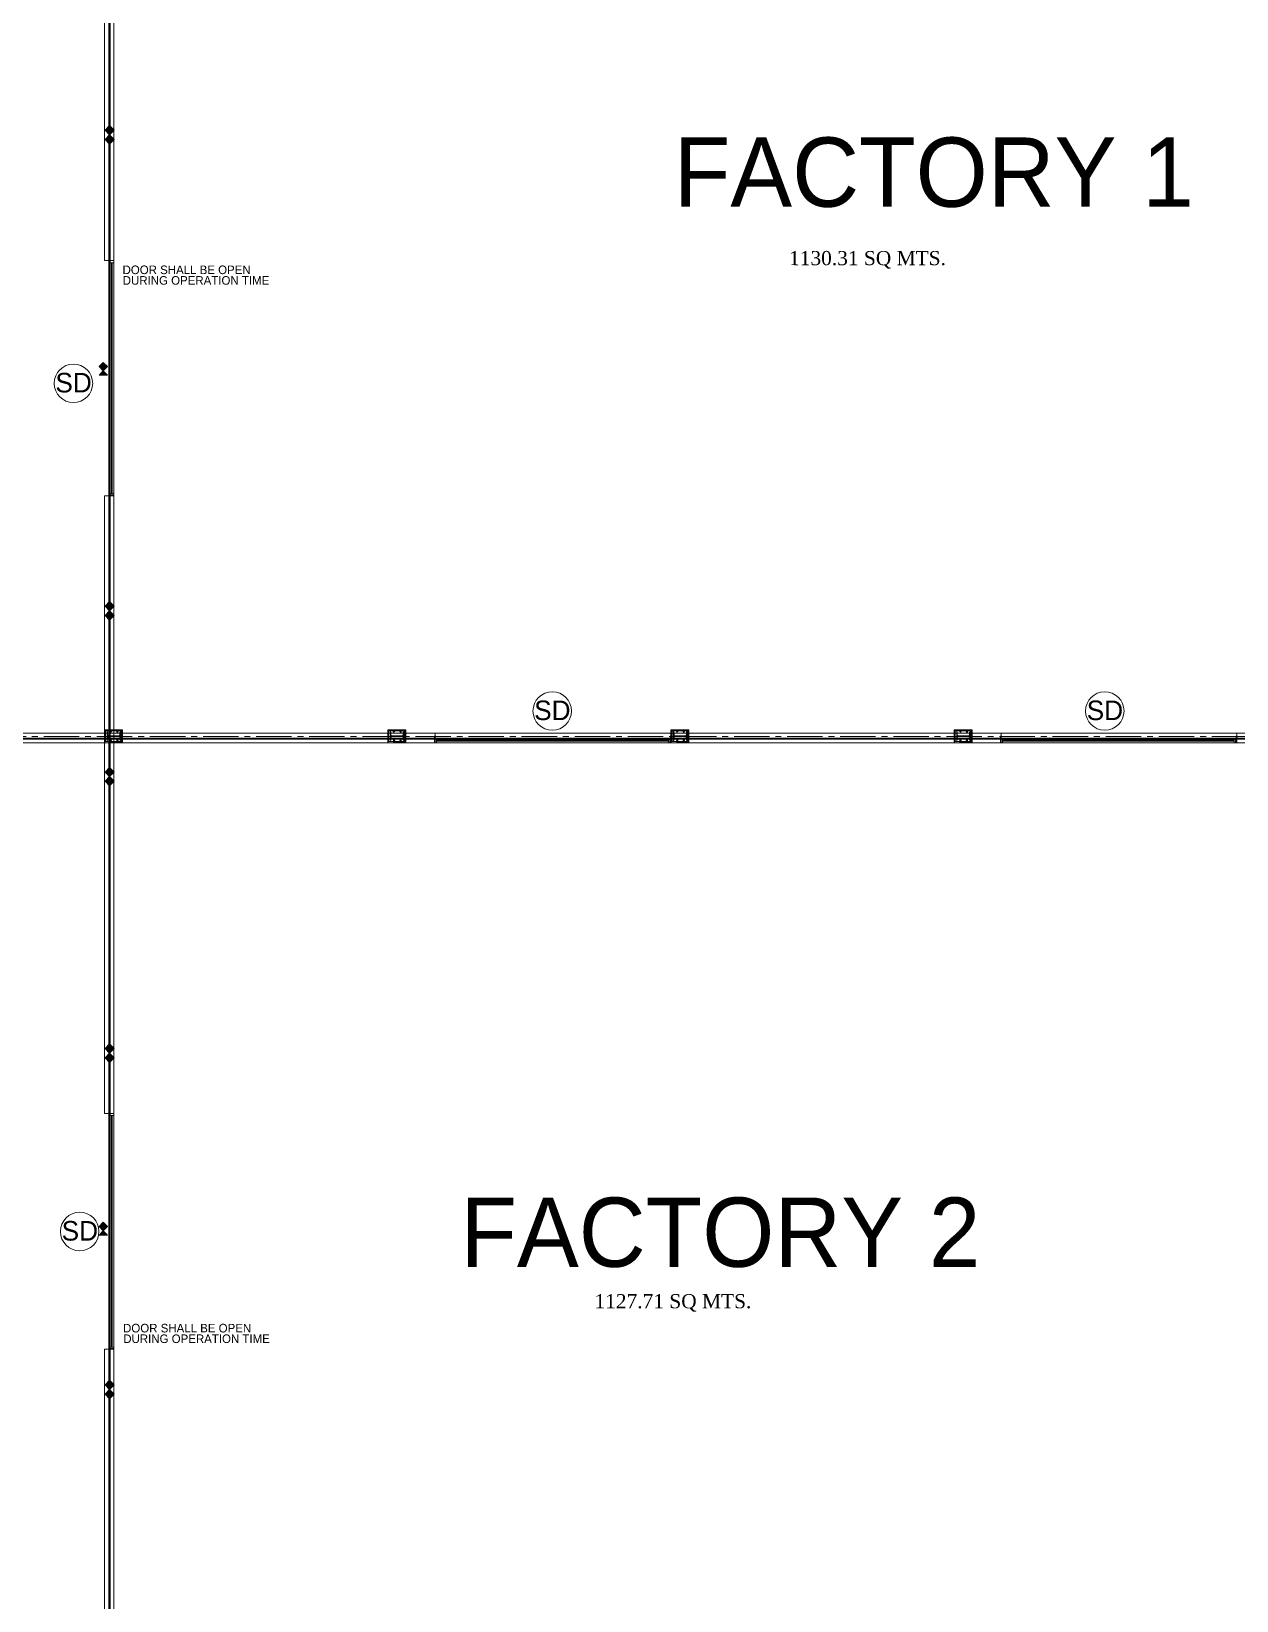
# Model space of a CAD drawing. Header units: inches. Extents: x -68096 to 69834, y -16833 to 17650.
# Drawn here: x 817.82 to 843.36, y 198.27 to 231.51 of the extents above; entities that cross this region are included whole.
import ezdxf

# ---------------------------------------------------------------- set-up
doc = ezdxf.new("R2010")
doc.units = ezdxf.units.IN
doc.header["$MEASUREMENT"] = 0
for name, pattern in [('CENTER2', [1.125, 0.75, -0.125, 0.125, -0.125]), ('DASHED2', [0.375, 0.25, -0.125]), ('HIDDEN', [0.375, 0.25, -0.125])]:
    doc.linetypes.add(name, pattern=pattern)
for name, color, linetype, lineweight in [('A-FIX', 1, 'Continuous', 18), ('FIRE EMERGENCY LIGHT', 211, 'Continuous', 30), ('FPS', 172, 'Continuous', 60), ('TEXT30', 62, 'Continuous', 25)]:
    doc.layers.add(name, color=color, linetype=linetype, lineweight=lineweight)
for name, color, linetype in [('A-TEXT', 3, 'Continuous'), ('AXES', 251, 'CENTER2'), ('DIAMENSION', 240, 'Continuous'), ('ELEV', 37, 'Continuous'), ('TILES', 1, 'Continuous'), ('wall plan', 40, 'Continuous')]:
    doc.layers.add(name, color=color, linetype=linetype)
doc.styles.add('Browallia', font='')
doc.styles.add('MAHER_TIMES', font='times.ttf')
doc.styles.add('ROMANS', font='romans.shx')
doc.styles.get('Browallia').set_extended_font_data('BrowalliaUPC')
doc.dimstyles.new('100', dxfattribs={"dimtxt": 0.2, "dimasz": 0.035, "dimexe": 0, "dimexo": 0, "dimgap": 0.1, "dimtad": 1, "dimzin": 0, "dimdsep": 46, "dimtxsty": 'ROMANS', "dimblk": 'J2', "dimblk1": 'J2', "dimblk2": 'J2', "dimsah": 1, "dimcen": 0, "dimse1": 1, "dimse2": 1, "dimclrd": 1, "dimclre": 1, "dimclrt": 6, "dimadec": 0, "dimazin": 0, "dimtfac": 0.9, "dimtix": 1, "dimtmove": 2, "dimatfit": 3, "dimldrblk": 'J2', "dimfxl": 1, "dimtolj": 1, "dimtzin": 0, "dimarcsym": 0})

# ---------------------------------------------------------------- blocks, each defined once
blk = doc.blocks.new('FGFGFGGFH')
at = {"layer": 'ELEV', "lineweight": 5, "ltscale": 10}
blk.add_hatch(color=256, dxfattribs=at).paths.add_polyline_path([(240487.056, 378767.641), (240487.056, 378767.596, -0.414214), (240487.036, 378767.576), (240486.836, 378767.576, -0.414214), (240486.816, 378767.596), (240486.816, 378767.641, 0.414214), (240486.796, 378767.661), (240486.786, 378767.661), (240486.786, 378767.461), (240486.796, 378767.461, 0.414214), (240486.816, 378767.481), (240486.816, 378767.526, -0.414214), (240486.836, 378767.546), (240487.036, 378767.546, -0.414214), (240487.056, 378767.526), (240487.056, 378767.481, 0.414214), (240487.076, 378767.461), (240487.086, 378767.461), (240487.086, 378767.661), (240487.076, 378767.661, 0.414214)])
at = {"lineweight": 5}
for p, q in [((240486.752, 378767.701), (240487.132, 378767.701)), ((240486.752, 378767.429), (240486.752, 378767.701)), ((240486.775, 378767.677), (240487.109, 378767.677)), ((240486.775, 378767.452), (240486.775, 378767.677)), ((240487.109, 378767.677), (240487.109, 378767.452)), ((240487.132, 378767.701), (240487.132, 378767.429)), ((240487.132, 378767.429), (240486.752, 378767.429)), ((240487.109, 378767.452), (240486.775, 378767.452))]:
    blk.add_line(p, q, dxfattribs=at)
at = {"linetype": 'HIDDEN', "lineweight": 5}
for p, q in [((240486.76, 378767.693), (240487.124, 378767.693)), ((240486.76, 378767.436), (240486.76, 378767.693)), ((240486.767, 378767.685), (240487.117, 378767.685)), ((240486.767, 378767.444), (240486.767, 378767.685)), ((240487.117, 378767.685), (240487.117, 378767.444)), ((240487.124, 378767.693), (240487.124, 378767.436)), ((240487.124, 378767.436), (240486.76, 378767.436)), ((240487.117, 378767.444), (240486.767, 378767.444))]:
    blk.add_line(p, q, dxfattribs=at)
at = {"lineweight": 5}
for centre in [(240486.86, 378767.651), (240486.999, 378767.651), (240486.86, 378767.465), (240487, 378767.463)]:
    blk.add_circle(centre, 0.0141, dxfattribs=at)
blk = doc.blocks.new('J2')
for p, q in [((-4, 0), (0, 0)), ((-2.19, -2.19), (2.15, 2.15)), ((0, 3.53), (0, -3.59)), ((0, 0), (3.82, 0))]:
    blk.add_line(p, q)
blk = doc.blocks.new('*D124')
at = {"color": 251, "lineweight": -2, "transparency": 16777216}
blk.add_line((777.185, 209.002), (777.185, 203.072), dxfattribs=at)
at = {"layer": 'Defpoints', "color": 0, "transparency": 16777216}
for p in [(776.524, 209.037), (777.185, 203.037), (862.269, 203.037)]:
    blk.add_point(p, dxfattribs=at)
at = {"color": 251, "lineweight": -2, "transparency": 16777216, "xscale": 0.035, "yscale": 0.035, "zscale": 0.035}
for p, rotation in [((777.185, 209.037), 90), ((777.185, 203.037), 270)]:
    blk.add_blockref('J2', p, dxfattribs=dict(at, rotation=rotation))
at = {"color": 251, "lineweight": 0, "transparency": 16777216, "insert": (776.985, 206.037), "char_height": 0.2, "attachment_point": 5, "rotation": 90, "style": 'ROMANS'}
blk.add_mtext('\\A1;6.00', dxfattribs=at)

msp = doc.modelspace()

# ---------------------------------------------------------------- hatches: boundary and pattern name
at = {"layer": 'FIRE EMERGENCY LIGHT', "lineweight": 0, "true_color": 0x636466}
for points in [[(819.48112, 229.32348), (819.38306, 229.42153), (819.48112, 229.51959), (819.57917, 229.42153)], [(819.48112, 229.12737), (819.57917, 229.22543), (819.48112, 229.32348), (819.38306, 229.22543)], [(819.25691, 224.41206), (819.34749, 224.32147), (819.43808, 224.41206), (819.34749, 224.50264)], [(819.25691, 224.23089), (819.43808, 224.23089), (819.34749, 224.32147)], [(819.48112, 219.23808), (819.38306, 219.33613), (819.48112, 219.43419), (819.57917, 219.33613)], [(819.48112, 219.04197), (819.57917, 219.14003), (819.48112, 219.23808), (819.38306, 219.14003)], [(819.48112, 215.72607), (819.38306, 215.82413), (819.48112, 215.92218), (819.57917, 215.82413)], [(819.48112, 215.52997), (819.57917, 215.62802), (819.48112, 215.72607), (819.38306, 215.62802)], [(819.48112, 209.86672), (819.38306, 209.96478), (819.48112, 210.06283), (819.57917, 209.96478)], [(819.48112, 209.67062), (819.57917, 209.76867), (819.48112, 209.86672), (819.38306, 209.76867)], [(819.25691, 206.19672), (819.34749, 206.10614), (819.43808, 206.19672), (819.34749, 206.28731)], [(819.25691, 206.01556), (819.43808, 206.01556), (819.34749, 206.10614)], [(819.48112, 202.74422), (819.38306, 202.84228), (819.48112, 202.94033), (819.57917, 202.84228)], [(819.48112, 202.54812), (819.57917, 202.64617), (819.48112, 202.74422), (819.38306, 202.64617)]]:
    msp.add_hatch(color=251, dxfattribs=at).paths.add_polyline_path(points)

# ---------------------------------------------------------------- linework, layer by layer
at = {"color": 251, "lineweight": 0, "true_color": 0x636466}
for p, q in [((819.57307, 184.90211), (819.57307, 248.25987)), ((819.37307, 226.65744), (819.37307, 233.53341)), ((819.37307, 208.59032), (819.37307, 221.67232)), ((855.37307, 216.44489), (779.87345, 216.44489)), ((826.37652, 216.64489), (807.30951, 216.64489)), ((838.37061, 216.64489), (831.37307, 216.64489)), ((819.37307, 196.29651), (819.37307, 203.59519))]:
    msp.add_line(p, q, dxfattribs=at)
at = {"linetype": 'DASHED2', "lineweight": 0, "ltscale": 3}
msp.add_line((819.48112, 247.98766), (819.48112, 185.17433), dxfattribs=at)
at = {"color": 251, "lineweight": 0, "true_color": 0x636466}
msp.add_lwpolyline([(819.57307, 216.64489), (855.5532, 216.64489), (855.5532, 248.05987), (819.57307, 248.05987)], close=True, dxfattribs=at)
for points in [[(826.37652, 216.64489), (826.37652, 216.44489), (831.38165, 216.44489), (831.38165, 216.64489)], [(838.37061, 216.64489), (838.37061, 216.44489), (843.36573, 216.44489), (843.36573, 216.64489)]]:
    msp.add_lwpolyline(points, dxfattribs=at)
at = {"layer": 'A-FIX', "color": 251, "lineweight": 0, "true_color": 0x636466}
for p, q in [((819.57307, 226.65744), (819.48307, 226.65744)), ((819.48307, 226.61244), (819.48307, 226.65744)), ((819.48307, 221.67232), (819.48307, 226.61244)), ((819.57307, 226.61244), (819.48307, 226.61244)), ((819.51874, 221.71732), (819.51874, 226.61244)), ((819.5374, 221.71732), (819.5374, 226.61244)), ((819.57307, 226.61244), (819.57307, 226.65744)), ((819.57307, 226.37102), (819.57307, 221.68278)), ((819.57307, 221.71732), (819.48307, 221.71732)), ((819.57307, 221.67232), (819.48307, 221.67232)), ((819.57307, 221.71732), (819.57307, 221.67232)), ((826.36152, 216.44489), (826.36152, 216.53489)), ((826.40652, 216.53489), (826.36152, 216.53489)), ((826.40652, 216.44489), (826.36152, 216.44489)), ((831.36665, 216.53489), (826.40652, 216.53489)), ((826.40652, 216.44489), (826.40652, 216.53489)), ((831.32165, 216.49922), (826.40652, 216.49922)), ((831.32165, 216.48055), (826.40652, 216.48055)), ((826.64795, 216.44489), (831.35618, 216.44489)), ((831.32165, 216.44489), (831.32165, 216.53489)), ((831.32165, 216.44489), (831.36665, 216.44489)), ((831.36665, 216.44489), (831.36665, 216.53489)), ((838.35561, 216.44489), (838.35561, 216.53489)), ((838.40061, 216.53489), (838.35561, 216.53489)), ((838.40061, 216.44489), (838.35561, 216.44489)), ((843.35073, 216.53489), (838.40061, 216.53489)), ((838.40061, 216.44489), (838.40061, 216.53489)), ((843.30573, 216.49922), (838.40061, 216.49922)), ((843.30573, 216.48055), (838.40061, 216.48055)), ((838.64204, 216.44489), (843.34027, 216.44489)), ((843.30573, 216.44489), (843.30573, 216.53489)), ((843.30573, 216.44489), (843.35073, 216.44489)), ((843.35073, 216.44489), (843.35073, 216.53489)), ((819.57307, 208.59032), (819.48307, 208.59032)), ((819.48307, 208.54532), (819.48307, 208.59032)), ((819.48307, 203.59519), (819.48307, 208.54532)), ((819.57307, 208.54532), (819.48307, 208.54532)), ((819.51874, 203.64019), (819.51874, 208.54532)), ((819.5374, 203.64019), (819.5374, 208.54532)), ((819.57307, 208.54532), (819.57307, 208.59032)), ((819.57307, 208.30389), (819.57307, 203.60566)), ((819.57307, 203.64019), (819.48307, 203.64019)), ((819.57307, 203.59519), (819.48307, 203.59519)), ((819.57307, 203.64019), (819.57307, 203.59519))]:
    msp.add_line(p, q, dxfattribs=at)
at = {"layer": 'AXES', "color": 251, "lineweight": 0, "ltscale": 25, "true_color": 0x636466}
msp.add_line((819.48112, 252.09392), (819.48112, 203.64481), dxfattribs=at)
at = {"layer": 'AXES', "color": 251, "lineweight": 0, "true_color": 0x636466}
for p, q in [((819.48112, 181.06806), (819.48112, 229.51717)), ((860.46026, 216.58001), (772.92187, 216.58001))]:
    msp.add_line(p, q, dxfattribs=at)
at = {"layer": 'DIAMENSION', "color": 251, "lineweight": 0, "true_color": 0x636466}
for centre in [(818.71452, 224.05788), (828.85846, 217.11635), (840.56511, 217.11635), (818.84746, 206.09057)]:
    msp.add_circle(centre, 0.40775, dxfattribs=at)
at = {"layer": 'FIRE EMERGENCY LIGHT', "color": 251, "lineweight": 0, "true_color": 0x636466}
for points in [[(819.48112, 229.32348), (819.38306, 229.42153), (819.48112, 229.51959), (819.57917, 229.42153)], [(819.48112, 229.12737), (819.57917, 229.22543), (819.48112, 229.32348), (819.38306, 229.22543)], [(819.25691, 224.41206), (819.34749, 224.32147), (819.43808, 224.41206), (819.34749, 224.50264)], [(819.48112, 219.23808), (819.38306, 219.33613), (819.48112, 219.43419), (819.57917, 219.33613)], [(819.48112, 219.04197), (819.57917, 219.14003), (819.48112, 219.23808), (819.38306, 219.14003)], [(819.48112, 215.72607), (819.38306, 215.82413), (819.48112, 215.92218), (819.57917, 215.82413)], [(819.48112, 215.52997), (819.57917, 215.62802), (819.48112, 215.72607), (819.38306, 215.62802)], [(819.48112, 209.86672), (819.38306, 209.96478), (819.48112, 210.06283), (819.57917, 209.96478)], [(819.48112, 209.67062), (819.57917, 209.76867), (819.48112, 209.86672), (819.38306, 209.76867)], [(819.25691, 206.19672), (819.34749, 206.10614), (819.43808, 206.19672), (819.34749, 206.28731)], [(819.48112, 202.74422), (819.38306, 202.84228), (819.48112, 202.94033), (819.57917, 202.84228)], [(819.48112, 202.54812), (819.57917, 202.64617), (819.48112, 202.74422), (819.38306, 202.64617)]]:
    msp.add_lwpolyline(points, close=True, dxfattribs=at)
for points in [[(819.25691, 224.23089), (819.43808, 224.23089), (819.34749, 224.32147), (819.25691, 224.23089)], [(819.25691, 206.01556), (819.43808, 206.01556), (819.34749, 206.10614), (819.25691, 206.01556)]]:
    msp.add_lwpolyline(points, dxfattribs=at)
at = {"layer": 'FPS', "color": 251, "linetype": 'HIDDEN', "lineweight": 0, "ltscale": 1.2, "true_color": 0x636466, "const_width": 0.04831}
for points in [[(819.48112, 184.98169), (819.48112, 248.25987)], [(779.87345, 216.53125), (855.7532, 216.53026)]]:
    msp.add_lwpolyline(points, dxfattribs=at)
at = {"layer": 'TILES', "color": 251, "lineweight": 0, "ltscale": 10, "true_color": 0x636466}
for points in [[(819.48307, 221.68732), (819.57307, 221.68732)], [(831.35165, 216.53489), (831.35165, 216.44489)], [(843.33573, 216.53489), (843.33573, 216.44489)], [(819.48307, 203.61019), (819.57307, 203.61019)]]:
    msp.add_lwpolyline(points, dxfattribs=at)
at = {"layer": 'wall plan', "color": 251, "lineweight": 0, "true_color": 0x636466}
for p, q in [((819.37307, 226.65744), (819.57307, 226.65744)), ((819.37307, 221.67232), (819.57307, 221.67232)), ((826.36152, 216.58973), (826.36152, 216.44489)), ((831.36665, 216.58973), (831.36665, 216.44489)), ((838.35561, 216.58973), (838.35561, 216.44489)), ((843.35073, 216.58973), (843.35073, 216.44489)), ((819.37307, 208.59032), (819.57307, 208.59032)), ((819.37307, 203.59519), (819.57307, 203.59519))]:
    msp.add_line(p, q, dxfattribs=at)

# ---------------------------------------------------------------- block references
at = {"color": 251, "lineweight": 0, "true_color": 0x636466, "rotation": 180}
for p in [(241306.50512, 378984.14568), (241312.50512, 378984.14568), (241318.50512, 378984.14568), (241324.50512, 378984.14568)]:
    msp.add_blockref('FGFGFGGFH', p, dxfattribs=at)

# ---------------------------------------------------------------- texts
at = {"layer": 'A-TEXT', "color": 251, "linetype": 'ByBlock', "lineweight": 0, "true_color": 0x636466, "style": 'Browallia'}
for s, height, p in [('FACTORY 1', 1.468211, (831.4322, 227.79849)), ('SD', 0.41488, (818.33195, 223.86544)), ('SD', 0.41488, (828.4759, 216.92391)), ('SD', 0.41488, (840.18255, 216.92391)), ('FACTORY 2', 1.468211, (826.91143, 205.34196)), ('SD', 0.41488, (818.4649, 205.89813))]:
    msp.add_text(s, height=height, dxfattribs=at).set_placement(p)
at = {"layer": 'A-TEXT', "color": 7, "linetype": 'ByBlock', "lineweight": 0, "style": 'Browallia'}
for s, p in [('DOOR SHALL BE OPEN ', (819.75455, 226.37211)), ('DURING OPERATION TIME', (819.7584, 226.14739)), ('DOOR SHALL BE OPEN ', (819.76574, 203.95268)), ('DURING OPERATION TIME', (819.76958, 203.72796))]:
    msp.add_text(s, height=0.1817298, dxfattribs=at).set_placement(p)
at = {"layer": 'TEXT30', "color": 251, "lineweight": 0, "true_color": 0x636466, "style": 'MAHER_TIMES'}
for s, p in [('1130.31 SQ MTS.', (833.87575, 226.56156)), ('1127.71 SQ MTS.', (829.75342, 204.46468))]:
    msp.add_text(s, height=0.3, rotation=359.997573, dxfattribs=at).set_placement(p)

# ---------------------------------------------------------------- dimensions: what is measured, and where the dimension line sits
at = {"color": 251, "lineweight": 0, "true_color": 0x636466}
dim = msp.add_linear_dim(base=(777.1854, 203.03723), p1=(776.52431, 209.03723), p2=(862.26867, 203.03723), angle=270, dimstyle='100', override={"dimclrd": 251, "dimclrt": 251}, dxfattribs=at)
dim.commit()
dim.dimension.update_dxf_attribs({"geometry": '*D124', "text_midpoint": (776.9854, 206.03723)})

doc.saveas('drawing.dxf')
